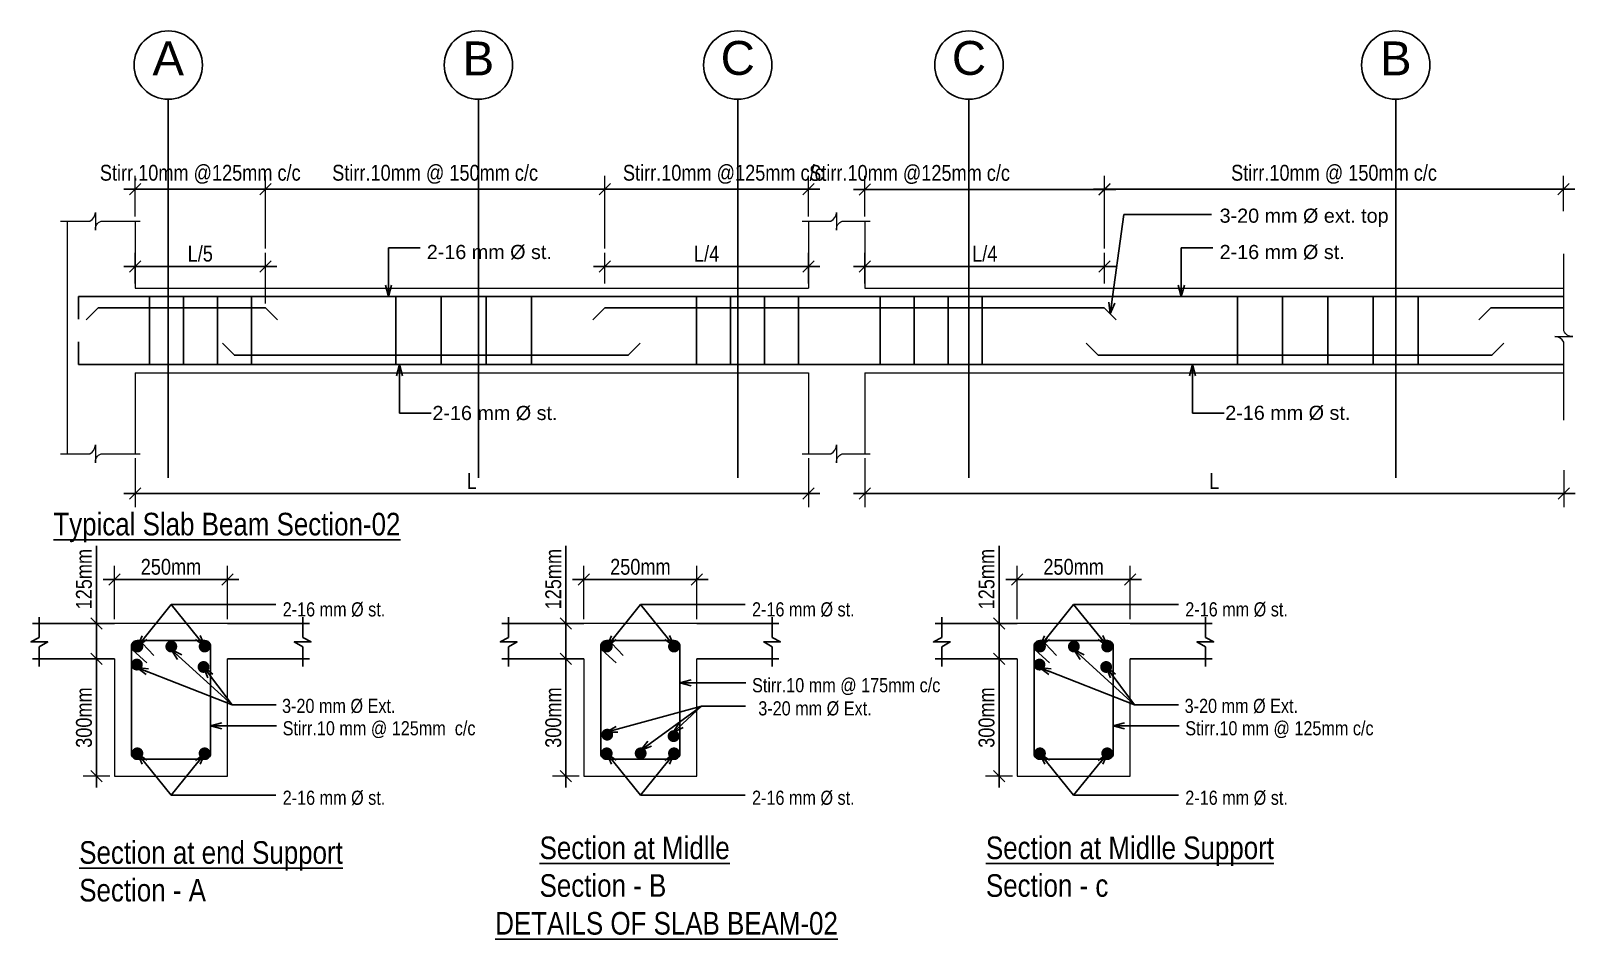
# Model space of a CAD drawing. Header units: inches. Extents: x -4010 to 92088, y -38563 to -1318.
# Drawn here: x 30197 to 30470.1, y -16890.9 to -16730.2 of the extents above; entities that cross this region are included whole.
import ezdxf

# ---------------------------------------------------------------- set-up
doc = ezdxf.new("R2010")
doc.units = ezdxf.units.IN
doc.header["$MEASUREMENT"] = 0
doc.header["$PDMODE"] = 99
for name, color, linetype in [('1-COMON', 23, 'Continuous'), ('Hatch', 3, 'Continuous'), ('Rod', 1, 'Continuous'), ('TEX', 7, 'Continuous')]:
    doc.layers.add(name, color=color, linetype=linetype)
doc.layers.add('DIM', color=7, linetype='Continuous', lineweight=15)
doc.layers.add('LINE', color=8, linetype='Continuous', lineweight=13)
doc.styles.add('R', font='arial.ttf')
doc.styles.get("Standard").update_dxf_attribs({"font": 'ARIALN.TTF'})
doc.styles.add('style0', font='swissel.ttf')
doc.dimstyles.new('_30', dxfattribs={"dimscale": 0.4, "dimtxt": 7, "dimasz": 5, "dimexe": 6, "dimexo": 2, "dimgap": 2, "dimtad": 1, "dimdec": 0, "dimzin": 3, "dimdsep": 46, "dimlunit": 3, "dimtxsty": 'Standard', "dimblk": 'OBLIQUE', "dimcen": 0, "dimdle": 5, "dimclrt": 7, "dimazin": 0, "dimtfac": 0.0375, "dimtdec": 0, "dimtofl": 0, "dimtmove": 0, "dimatfit": 3, "dimldrblk": 'OPEN30', "dimfxl": 6, "dimtvp": 0.8, "dimtolj": 1, "dimtzin": 0, "dimlwe": -1, "dimarcsym": 0})

# ---------------------------------------------------------------- blocks, each defined once
blk = doc.blocks.new('_Oblique')
at = {"color": 0, "linetype": 'ByBlock', "lineweight": -2}
blk.add_line((-0.5, -0.5), (0.5, 0.5), dxfattribs=at)
blk = doc.blocks.new('_Open30')
at = {"color": 0, "linetype": 'ByBlock', "lineweight": -2}
for p, q in [((-1, 0.27), (0, 0)), ((0, 0), (-1, -0.27)), ((0, 0), (-1, 0))]:
    blk.add_line(p, q, dxfattribs=at)
blk = doc.blocks.new('*D459')
at = {"layer": 'Defpoints', "color": 0}
for p in [(30468.03, -16758.24), (30468.03, -16762.94), (30386.89, -16769.51)]:
    blk.add_point(p, dxfattribs=at)
at = {"layer": 'DIM', "color": 0, "lineweight": -2}
blk.add_line((30384.89, -16758.24), (30470.03, -16758.24), dxfattribs=at)
at = {"layer": 'DIM', "color": 0}
for p, q in [((30386.89, -16768.71), (30386.89, -16755.84)), ((30468.03, -16762.14), (30468.03, -16755.84))]:
    blk.add_line(p, q, dxfattribs=at)
at = {"layer": 'DIM', "color": 0, "lineweight": -2, "xscale": 2, "yscale": 2, "zscale": 2, "rotation": 180}
blk.add_blockref('_Oblique', (30386.89, -16758.24), dxfattribs=at)
at = {"layer": 'DIM', "color": 0, "lineweight": -2, "xscale": 2, "yscale": 2, "zscale": 2}
blk.add_blockref('_Oblique', (30468.03, -16758.24), dxfattribs=at)
at = {"layer": 'DIM', "color": 7, "insert": (30427.46, -16755.6), "char_height": 2.8, "attachment_point": 5}
blk.add_mtext('\\A1;Stirr.10mm @ 150mm c/c', dxfattribs=at)
blk = doc.blocks.new('*D460')
at = {"layer": 'Defpoints', "color": 0}
for p in [(30334.49, -16758.24), (30334.49, -16763.89), (30298.49, -16769.51)]:
    blk.add_point(p, dxfattribs=at)
at = {"layer": 'DIM', "color": 0, "lineweight": -2}
blk.add_line((30296.49, -16758.24), (30336.49, -16758.24), dxfattribs=at)
at = {"layer": 'DIM', "color": 0}
for p, q in [((30298.49, -16768.71), (30298.49, -16755.84)), ((30334.49, -16763.09), (30334.49, -16755.84))]:
    blk.add_line(p, q, dxfattribs=at)
at = {"layer": 'DIM', "color": 0, "lineweight": -2, "xscale": 2, "yscale": 2, "zscale": 2, "rotation": 180}
blk.add_blockref('_Oblique', (30298.49, -16758.24), dxfattribs=at)
at = {"layer": 'DIM', "color": 0, "lineweight": -2, "xscale": 2, "yscale": 2, "zscale": 2}
blk.add_blockref('_Oblique', (30334.49, -16758.24), dxfattribs=at)
at = {"layer": 'DIM', "color": 7, "insert": (30319.45, -16755.6), "char_height": 2.8, "attachment_point": 5}
blk.add_mtext('\\A1;Stirr.10mm @125mm c/c', dxfattribs=at)
blk = doc.blocks.new('*D461')
at = {"layer": 'Defpoints', "color": 0}
for p in [(30334.49, -16771.91), (30298.49, -16775.73), (30334.49, -16775.73)]:
    blk.add_point(p, dxfattribs=at)
at = {"layer": 'DIM', "color": 0, "lineweight": -2}
blk.add_line((30296.49, -16771.91), (30336.49, -16771.91), dxfattribs=at)
at = {"layer": 'DIM', "color": 0}
for p, q in [((30298.49, -16774.93), (30298.49, -16769.51)), ((30334.49, -16774.93), (30334.49, -16769.51))]:
    blk.add_line(p, q, dxfattribs=at)
at = {"layer": 'DIM', "color": 0, "lineweight": -2, "xscale": 2, "yscale": 2, "zscale": 2, "rotation": 180}
blk.add_blockref('_Oblique', (30298.49, -16771.91), dxfattribs=at)
at = {"layer": 'DIM', "color": 0, "lineweight": -2, "xscale": 2, "yscale": 2, "zscale": 2}
blk.add_blockref('_Oblique', (30334.49, -16771.91), dxfattribs=at)
at = {"layer": 'DIM', "color": 7, "insert": (30316.49, -16769.66), "char_height": 2.8, "attachment_point": 5}
blk.add_mtext('\\A1;{\\C7;L/4}', dxfattribs=at)
blk = doc.blocks.new('*D462')
at = {"layer": 'Defpoints', "color": 0}
for p in [(30298.49, -16758.24), (30238.46, -16769.51), (30298.49, -16769.51)]:
    blk.add_point(p, dxfattribs=at)
at = {"layer": 'DIM', "color": 0, "lineweight": -2}
blk.add_line((30236.46, -16758.24), (30300.49, -16758.24), dxfattribs=at)
at = {"layer": 'DIM', "color": 0}
for p, q in [((30238.46, -16768.71), (30238.46, -16755.84)), ((30298.49, -16768.71), (30298.49, -16755.84))]:
    blk.add_line(p, q, dxfattribs=at)
at = {"layer": 'DIM', "color": 0, "lineweight": -2, "xscale": 2, "yscale": 2, "zscale": 2, "rotation": 180}
blk.add_blockref('_Oblique', (30238.46, -16758.24), dxfattribs=at)
at = {"layer": 'DIM', "color": 0, "lineweight": -2, "xscale": 2, "yscale": 2, "zscale": 2}
blk.add_blockref('_Oblique', (30298.49, -16758.24), dxfattribs=at)
at = {"layer": 'DIM', "color": 7, "insert": (30268.48, -16755.6), "char_height": 2.8, "attachment_point": 5}
blk.add_mtext('\\A1;Stirr.10mm @ 150mm c/c', dxfattribs=at)
blk = doc.blocks.new('*D463')
at = {"layer": 'Defpoints', "color": 0}
for p in [(30238.46, -16758.24), (30215.41, -16763.89), (30238.46, -16769.51)]:
    blk.add_point(p, dxfattribs=at)
at = {"layer": 'DIM', "color": 0, "lineweight": -2}
blk.add_line((30213.41, -16758.24), (30240.46, -16758.24), dxfattribs=at)
at = {"layer": 'DIM', "color": 0}
for p, q in [((30215.41, -16763.09), (30215.41, -16755.84)), ((30238.46, -16768.71), (30238.46, -16755.84))]:
    blk.add_line(p, q, dxfattribs=at)
at = {"layer": 'DIM', "color": 0, "lineweight": -2, "xscale": 2, "yscale": 2, "zscale": 2, "rotation": 180}
blk.add_blockref('_Oblique', (30215.41, -16758.24), dxfattribs=at)
at = {"layer": 'DIM', "color": 0, "lineweight": -2, "xscale": 2, "yscale": 2, "zscale": 2}
blk.add_blockref('_Oblique', (30238.46, -16758.24), dxfattribs=at)
at = {"layer": 'DIM', "color": 7, "insert": (30226.94, -16755.6), "char_height": 2.8, "attachment_point": 5}
blk.add_mtext('\\A1;Stirr.10mm @125mm c/c', dxfattribs=at)
blk = doc.blocks.new('*D464')
at = {"layer": 'Defpoints', "color": 0}
for p in [(30386.89, -16758.27), (30344.49, -16763.89), (30386.89, -16769.51)]:
    blk.add_point(p, dxfattribs=at)
at = {"layer": 'DIM', "color": 0, "lineweight": -2}
blk.add_line((30342.49, -16758.27), (30388.89, -16758.27), dxfattribs=at)
at = {"layer": 'DIM', "color": 0}
for p, q in [((30344.49, -16763.09), (30344.49, -16755.87)), ((30386.89, -16768.71), (30386.89, -16755.87))]:
    blk.add_line(p, q, dxfattribs=at)
at = {"layer": 'DIM', "color": 0, "lineweight": -2, "xscale": 2, "yscale": 2, "zscale": 2, "rotation": 180}
blk.add_blockref('_Oblique', (30344.49, -16758.27), dxfattribs=at)
at = {"layer": 'DIM', "color": 0, "lineweight": -2, "xscale": 2, "yscale": 2, "zscale": 2}
blk.add_blockref('_Oblique', (30386.89, -16758.27), dxfattribs=at)
at = {"layer": 'DIM', "color": 7, "insert": (30352.39, -16755.63), "char_height": 2.8, "attachment_point": 5}
blk.add_mtext('\\A1;Stirr.10mm @125mm c/c', dxfattribs=at)
blk = doc.blocks.new('*D465')
at = {"layer": 'Defpoints', "color": 0}
for p in [(30386.89, -16771.91), (30344.49, -16775.73), (30386.89, -16775.73)]:
    blk.add_point(p, dxfattribs=at)
at = {"layer": 'DIM', "color": 0, "lineweight": -2}
blk.add_line((30342.49, -16771.91), (30388.89, -16771.91), dxfattribs=at)
at = {"layer": 'DIM', "color": 0}
for p, q in [((30344.49, -16774.93), (30344.49, -16769.51)), ((30386.89, -16774.93), (30386.89, -16769.51))]:
    blk.add_line(p, q, dxfattribs=at)
at = {"layer": 'DIM', "color": 0, "lineweight": -2, "xscale": 2, "yscale": 2, "zscale": 2, "rotation": 180}
blk.add_blockref('_Oblique', (30344.49, -16771.91), dxfattribs=at)
at = {"layer": 'DIM', "color": 0, "lineweight": -2, "xscale": 2, "yscale": 2, "zscale": 2}
blk.add_blockref('_Oblique', (30386.89, -16771.91), dxfattribs=at)
at = {"layer": 'DIM', "color": 7, "insert": (30365.69, -16769.66), "char_height": 2.8, "attachment_point": 5}
blk.add_mtext('\\A1;{\\C7;L/4}', dxfattribs=at)
blk = doc.blocks.new('*D466')
at = {"layer": 'Defpoints', "color": 0}
for p in [(30294.78, -16827.29), (30294.78, -16835.1), (30314.78, -16835.1)]:
    blk.add_point(p, dxfattribs=at)
at = {"layer": 'DIM', "color": 0}
for p, q in [((30294.78, -16834.3), (30294.78, -16824.89)), ((30314.78, -16834.3), (30314.78, -16824.89))]:
    blk.add_line(p, q, dxfattribs=at)
at = {"layer": 'DIM', "color": 0, "lineweight": -2}
blk.add_line((30316.78, -16827.29), (30292.78, -16827.29), dxfattribs=at)
at = {"layer": 'DIM', "color": 0, "lineweight": -2, "xscale": 2, "yscale": 2, "zscale": 2, "rotation": 180}
blk.add_blockref('_Oblique', (30294.78, -16827.29), dxfattribs=at)
at = {"layer": 'DIM', "color": 0, "lineweight": -2, "xscale": 2, "yscale": 2, "zscale": 2}
blk.add_blockref('_Oblique', (30314.78, -16827.29), dxfattribs=at)
at = {"layer": 'DIM', "color": 7, "insert": (30304.78, -16825.06), "char_height": 2.8, "attachment_point": 5}
blk.add_mtext('\\A1;250mm', dxfattribs=at)
blk = doc.blocks.new('*D467')
at = {"layer": 'Defpoints', "color": 0}
for p in [(30211.76, -16827.29), (30211.76, -16835.1), (30231.76, -16835.1)]:
    blk.add_point(p, dxfattribs=at)
at = {"layer": 'DIM', "color": 0}
for p, q in [((30211.76, -16834.3), (30211.76, -16824.89)), ((30231.76, -16834.3), (30231.76, -16824.89))]:
    blk.add_line(p, q, dxfattribs=at)
at = {"layer": 'DIM', "color": 0, "lineweight": -2}
blk.add_line((30233.76, -16827.29), (30209.76, -16827.29), dxfattribs=at)
at = {"layer": 'DIM', "color": 0, "lineweight": -2, "xscale": 2, "yscale": 2, "zscale": 2, "rotation": 180}
blk.add_blockref('_Oblique', (30211.76, -16827.29), dxfattribs=at)
at = {"layer": 'DIM', "color": 0, "lineweight": -2, "xscale": 2, "yscale": 2, "zscale": 2}
blk.add_blockref('_Oblique', (30231.76, -16827.29), dxfattribs=at)
at = {"layer": 'DIM', "color": 7, "insert": (30221.76, -16825.06), "char_height": 2.8, "attachment_point": 5}
blk.add_mtext('\\A1;250mm', dxfattribs=at)
blk = doc.blocks.new('*D468')
at = {"layer": 'Defpoints', "color": 0}
for p in [(30215.41, -16805.05), (30334.49, -16805.05), (30334.49, -16812.07)]:
    blk.add_point(p, dxfattribs=at)
at = {"layer": 'DIM', "color": 0}
for p, q in [((30215.41, -16805.85), (30215.41, -16814.47)), ((30334.49, -16805.85), (30334.49, -16814.47))]:
    blk.add_line(p, q, dxfattribs=at)
at = {"layer": 'DIM', "color": 0, "lineweight": -2}
blk.add_line((30213.41, -16812.07), (30336.49, -16812.07), dxfattribs=at)
at = {"layer": 'DIM', "color": 0, "lineweight": -2, "xscale": 2, "yscale": 2, "zscale": 2, "rotation": 180}
blk.add_blockref('_Oblique', (30215.41, -16812.07), dxfattribs=at)
at = {"layer": 'DIM', "color": 0, "lineweight": -2, "xscale": 2, "yscale": 2, "zscale": 2}
blk.add_blockref('_Oblique', (30334.49, -16812.07), dxfattribs=at)
at = {"layer": 'DIM', "color": 7, "insert": (30274.95, -16809.87), "char_height": 2.8, "attachment_point": 5}
blk.add_mtext('\\A1;{\\C7;L}', dxfattribs=at)
blk = doc.blocks.new('*D469')
at = {"layer": 'Defpoints', "color": 0}
for p in [(30344.49, -16805.05), (30468.1, -16807.17), (30468.1, -16812.07)]:
    blk.add_point(p, dxfattribs=at)
at = {"layer": 'DIM', "color": 0}
for p, q in [((30344.49, -16805.85), (30344.49, -16814.47)), ((30468.1, -16807.97), (30468.1, -16814.47))]:
    blk.add_line(p, q, dxfattribs=at)
at = {"layer": 'DIM', "color": 0, "lineweight": -2}
blk.add_line((30342.49, -16812.07), (30470.1, -16812.07), dxfattribs=at)
at = {"layer": 'DIM', "color": 0, "lineweight": -2, "xscale": 2, "yscale": 2, "zscale": 2, "rotation": 180}
blk.add_blockref('_Oblique', (30344.49, -16812.07), dxfattribs=at)
at = {"layer": 'DIM', "color": 0, "lineweight": -2, "xscale": 2, "yscale": 2, "zscale": 2}
blk.add_blockref('_Oblique', (30468.1, -16812.07), dxfattribs=at)
at = {"layer": 'DIM', "color": 7, "insert": (30406.29, -16809.87), "char_height": 2.8, "attachment_point": 5}
blk.add_mtext('\\A1;{\\C7;L}', dxfattribs=at)
blk = doc.blocks.new('*D470')
at = {"layer": 'Defpoints', "color": 0}
for p in [(30238.46, -16771.91), (30215.41, -16775.73), (30238.46, -16779.23)]:
    blk.add_point(p, dxfattribs=at)
at = {"layer": 'DIM', "color": 0, "lineweight": -2}
blk.add_line((30213.41, -16771.91), (30240.46, -16771.91), dxfattribs=at)
at = {"layer": 'DIM', "color": 0}
for p, q in [((30215.41, -16774.93), (30215.41, -16769.51)), ((30238.46, -16778.43), (30238.46, -16769.51))]:
    blk.add_line(p, q, dxfattribs=at)
at = {"layer": 'DIM', "color": 0, "lineweight": -2, "xscale": 2, "yscale": 2, "zscale": 2, "rotation": 180}
blk.add_blockref('_Oblique', (30215.41, -16771.91), dxfattribs=at)
at = {"layer": 'DIM', "color": 0, "lineweight": -2, "xscale": 2, "yscale": 2, "zscale": 2}
blk.add_blockref('_Oblique', (30238.46, -16771.91), dxfattribs=at)
at = {"layer": 'DIM', "color": 7, "insert": (30226.94, -16769.66), "char_height": 2.8, "attachment_point": 5}
blk.add_mtext('\\A1;{\\C7;L/5}', dxfattribs=at)
blk = doc.blocks.new('*D471')
at = {"layer": 'Defpoints', "color": 0}
for p in [(30208.61, -16841.35), (30211.76, -16841.35), (30211.76, -16862.1)]:
    blk.add_point(p, dxfattribs=at)
at = {"layer": 'DIM', "color": 0, "lineweight": -2}
blk.add_line((30208.61, -16864.1), (30208.61, -16839.35), dxfattribs=at)
at = {"layer": 'DIM', "color": 0}
for p, q in [((30210.96, -16841.35), (30206.21, -16841.35)), ((30210.96, -16862.1), (30206.21, -16862.1))]:
    blk.add_line(p, q, dxfattribs=at)
at = {"layer": 'DIM', "color": 0, "lineweight": -2, "xscale": 2, "yscale": 2, "zscale": 2}
for p, rotation in [((30208.61, -16841.35), 90), ((30208.61, -16862.1), 270)]:
    blk.add_blockref('_Oblique', p, dxfattribs=dict(at, rotation=rotation))
at = {"layer": 'DIM', "color": 7, "insert": (30206.38, -16851.72), "char_height": 2.8, "attachment_point": 5, "rotation": 90}
blk.add_mtext('\\A1;300mm', dxfattribs=at)
blk = doc.blocks.new('*D472')
at = {"layer": 'Defpoints', "color": 0}
for p in [(30208.61, -16835.1), (30211.76, -16835.1), (30211.76, -16841.35)]:
    blk.add_point(p, dxfattribs=at)
at = {"layer": 'DIM', "color": 0, "lineweight": -2}
for p, q in [((30208.61, -16835.1), (30208.61, -16821.35)), ((30208.61, -16843.35), (30208.61, -16835.1))]:
    blk.add_line(p, q, dxfattribs=at)
at = {"layer": 'DIM', "color": 0}
for p, q in [((30210.96, -16835.1), (30206.21, -16835.1)), ((30210.96, -16841.35), (30206.21, -16841.35))]:
    blk.add_line(p, q, dxfattribs=at)
at = {"layer": 'DIM', "color": 0, "lineweight": -2, "xscale": 2, "yscale": 2, "zscale": 2}
for p, rotation in [((30208.61, -16835.1), 90), ((30208.61, -16841.35), 270)]:
    blk.add_blockref('_Oblique', p, dxfattribs=dict(at, rotation=rotation))
at = {"layer": 'DIM', "color": 7, "insert": (30206.38, -16827.23), "char_height": 2.8, "attachment_point": 5, "rotation": 90}
blk.add_mtext('\\A1;125mm', dxfattribs=at)
blk = doc.blocks.new('*D473')
at = {"layer": 'Defpoints', "color": 0}
for p in [(30291.62, -16841.35), (30294.78, -16841.35), (30294.78, -16862.1)]:
    blk.add_point(p, dxfattribs=at)
at = {"layer": 'DIM', "color": 0, "lineweight": -2}
blk.add_line((30291.62, -16864.1), (30291.62, -16839.35), dxfattribs=at)
at = {"layer": 'DIM', "color": 0}
for p, q in [((30293.98, -16841.35), (30289.22, -16841.35)), ((30293.98, -16862.1), (30289.22, -16862.1))]:
    blk.add_line(p, q, dxfattribs=at)
at = {"layer": 'DIM', "color": 0, "lineweight": -2, "xscale": 2, "yscale": 2, "zscale": 2}
for p, rotation in [((30291.62, -16841.35), 90), ((30291.62, -16862.1), 270)]:
    blk.add_blockref('_Oblique', p, dxfattribs=dict(at, rotation=rotation))
at = {"layer": 'DIM', "color": 7, "insert": (30289.39, -16851.72), "char_height": 2.8, "attachment_point": 5, "rotation": 90}
blk.add_mtext('\\A1;300mm', dxfattribs=at)
blk = doc.blocks.new('*D569')
at = {"layer": 'Defpoints', "color": 0}
for p in [(30291.62, -16835.1), (30294.78, -16835.1), (30294.78, -16841.35)]:
    blk.add_point(p, dxfattribs=at)
at = {"layer": 'DIM', "color": 0, "lineweight": -2}
for p, q in [((30291.62, -16835.1), (30291.62, -16821.35)), ((30291.62, -16843.35), (30291.62, -16835.1))]:
    blk.add_line(p, q, dxfattribs=at)
at = {"layer": 'DIM', "color": 0}
for p, q in [((30293.98, -16835.1), (30289.22, -16835.1)), ((30293.98, -16841.35), (30289.22, -16841.35))]:
    blk.add_line(p, q, dxfattribs=at)
at = {"layer": 'DIM', "color": 0, "lineweight": -2, "xscale": 2, "yscale": 2, "zscale": 2}
for p, rotation in [((30291.62, -16835.1), 90), ((30291.62, -16841.35), 270)]:
    blk.add_blockref('_Oblique', p, dxfattribs=dict(at, rotation=rotation))
at = {"layer": 'DIM', "color": 7, "insert": (30289.39, -16827.23), "char_height": 2.8, "attachment_point": 5, "rotation": 90}
blk.add_mtext('\\A1;125mm', dxfattribs=at)
blk = doc.blocks.new('*D474')
at = {"layer": 'Defpoints', "color": 0}
for p in [(30371.4, -16827.29), (30371.4, -16835.1), (30391.4, -16835.1)]:
    blk.add_point(p, dxfattribs=at)
at = {"layer": 'DIM', "color": 0}
for p, q in [((30371.4, -16834.3), (30371.4, -16824.89)), ((30391.4, -16834.3), (30391.4, -16824.89))]:
    blk.add_line(p, q, dxfattribs=at)
at = {"layer": 'DIM', "color": 0, "lineweight": -2}
blk.add_line((30393.4, -16827.29), (30369.4, -16827.29), dxfattribs=at)
at = {"layer": 'DIM', "color": 0, "lineweight": -2, "xscale": 2, "yscale": 2, "zscale": 2, "rotation": 180}
blk.add_blockref('_Oblique', (30371.4, -16827.29), dxfattribs=at)
at = {"layer": 'DIM', "color": 0, "lineweight": -2, "xscale": 2, "yscale": 2, "zscale": 2}
blk.add_blockref('_Oblique', (30391.4, -16827.29), dxfattribs=at)
at = {"layer": 'DIM', "color": 7, "insert": (30381.4, -16825.06), "char_height": 2.8, "attachment_point": 5}
blk.add_mtext('\\A1;250mm', dxfattribs=at)
blk = doc.blocks.new('*D475')
at = {"layer": 'Defpoints', "color": 0}
for p in [(30368.24, -16841.35), (30371.4, -16841.35), (30371.4, -16862.1)]:
    blk.add_point(p, dxfattribs=at)
at = {"layer": 'DIM', "color": 0, "lineweight": -2}
blk.add_line((30368.24, -16864.1), (30368.24, -16839.35), dxfattribs=at)
at = {"layer": 'DIM', "color": 0}
for p, q in [((30370.6, -16841.35), (30365.84, -16841.35)), ((30370.6, -16862.1), (30365.84, -16862.1))]:
    blk.add_line(p, q, dxfattribs=at)
at = {"layer": 'DIM', "color": 0, "lineweight": -2, "xscale": 2, "yscale": 2, "zscale": 2}
for p, rotation in [((30368.24, -16841.35), 90), ((30368.24, -16862.1), 270)]:
    blk.add_blockref('_Oblique', p, dxfattribs=dict(at, rotation=rotation))
at = {"layer": 'DIM', "color": 7, "insert": (30366.01, -16851.72), "char_height": 2.8, "attachment_point": 5, "rotation": 90}
blk.add_mtext('\\A1;300mm', dxfattribs=at)
blk = doc.blocks.new('*D570')
at = {"layer": 'Defpoints', "color": 0}
for p in [(30368.24, -16835.1), (30371.4, -16835.1), (30371.4, -16841.35)]:
    blk.add_point(p, dxfattribs=at)
at = {"layer": 'DIM', "color": 0, "lineweight": -2}
for p, q in [((30368.24, -16835.1), (30368.24, -16821.35)), ((30368.24, -16843.35), (30368.24, -16835.1))]:
    blk.add_line(p, q, dxfattribs=at)
at = {"layer": 'DIM', "color": 0}
for p, q in [((30370.6, -16835.1), (30365.84, -16835.1)), ((30370.6, -16841.35), (30365.84, -16841.35))]:
    blk.add_line(p, q, dxfattribs=at)
at = {"layer": 'DIM', "color": 0, "lineweight": -2, "xscale": 2, "yscale": 2, "zscale": 2}
for p, rotation in [((30368.24, -16835.1), 90), ((30368.24, -16841.35), 270)]:
    blk.add_blockref('_Oblique', p, dxfattribs=dict(at, rotation=rotation))
at = {"layer": 'DIM', "color": 7, "insert": (30366.01, -16827.23), "char_height": 2.8, "attachment_point": 5, "rotation": 90}
blk.add_mtext('\\A1;125mm', dxfattribs=at)

msp = doc.modelspace()

# ---------------------------------------------------------------- linework, layer by layer
at = {"layer": '1-COMON'}
for p, q in [((30196.983, -16838.341), (30198.446, -16837.525)), ((30211.764, -16835.1), (30197.276, -16835.1)), ((30231.764, -16835.1), (30246.252, -16835.1)), ((30246.545, -16838.341), (30245.082, -16837.525)), ((30279.995, -16838.341), (30281.458, -16837.525)), ((30294.776, -16835.1), (30280.288, -16835.1)), ((30314.776, -16835.1), (30329.264, -16835.1)), ((30329.558, -16838.341), (30328.094, -16837.525)), ((30356.617, -16838.341), (30358.081, -16837.525)), ((30371.399, -16835.1), (30356.911, -16835.1)), ((30391.399, -16835.1), (30405.886, -16835.1)), ((30406.18, -16838.341), (30404.717, -16837.525)), ((30199.953, -16838.341), (30196.983, -16838.341)), ((30199.953, -16838.341), (30198.446, -16839.208)), ((30199.953, -16838.341), (30198.446, -16839.208)), ((30243.575, -16838.341), (30246.545, -16838.341)), ((30243.575, -16838.341), (30245.082, -16839.208)), ((30282.965, -16838.341), (30279.995, -16838.341)), ((30282.965, -16838.341), (30281.458, -16839.208)), ((30326.588, -16838.341), (30329.558, -16838.341)), ((30326.588, -16838.341), (30328.094, -16839.208)), ((30359.587, -16838.341), (30356.617, -16838.341)), ((30359.587, -16838.341), (30358.081, -16839.208)), ((30403.21, -16838.341), (30406.18, -16838.341)), ((30403.21, -16838.341), (30404.717, -16839.208)), ((30211.764, -16841.35), (30197.276, -16841.35)), ((30231.764, -16841.35), (30246.252, -16841.35)), ((30294.776, -16841.35), (30280.288, -16841.35)), ((30314.776, -16841.35), (30329.264, -16841.35)), ((30371.399, -16841.35), (30356.911, -16841.35)), ((30391.399, -16841.35), (30405.886, -16841.35))]:
    msp.add_line(p, q, dxfattribs=at)
for points in [[(30198.446, -16833.971), (30198.446, -16837.525), (30196.983, -16838.341), (30199.953, -16838.341), (30198.446, -16839.208), (30198.446, -16842.71)], [(30245.082, -16833.971), (30245.082, -16837.525), (30246.545, -16838.341), (30243.575, -16838.341), (30245.082, -16839.208), (30245.082, -16842.71)], [(30281.458, -16833.971), (30281.458, -16837.525), (30279.995, -16838.341), (30282.965, -16838.341), (30281.458, -16839.208), (30281.458, -16842.71)], [(30328.094, -16833.971), (30328.094, -16837.525), (30329.558, -16838.341), (30326.588, -16838.341), (30328.094, -16839.208), (30328.094, -16842.71)], [(30358.081, -16833.971), (30358.081, -16837.525), (30356.617, -16838.341), (30359.587, -16838.341), (30358.081, -16839.208), (30358.081, -16842.71)], [(30404.717, -16833.971), (30404.717, -16837.525), (30406.18, -16838.341), (30403.21, -16838.341), (30404.717, -16839.208), (30404.717, -16842.71)]]:
    msp.add_lwpolyline(points, dxfattribs=at)
at = {"layer": 'Hatch'}
for p, q in [((30221.273, -16809.298), (30221.273, -16742.317)), ((30276.127, -16809.298), (30276.127, -16742.317)), ((30322.005, -16809.298), (30322.005, -16742.317)), ((30362.896, -16809.298), (30362.896, -16742.317)), ((30438.378, -16809.298), (30438.378, -16742.317))]:
    msp.add_line(p, q, dxfattribs=at)
for centre in [(30221.273, -16736.266), (30276.127, -16736.266), (30322.005, -16736.266), (30362.896, -16736.266), (30438.378, -16736.266)]:
    msp.add_circle(centre, 6.051, dxfattribs=at)
at = {"layer": 'LINE'}
for p, q in [((30203.413, -16763.894), (30203.413, -16805.051)), ((30215.413, -16763.894), (30215.413, -16775.726)), ((30334.49, -16763.894), (30334.49, -16775.726)), ((30334.49, -16763.894), (30334.49, -16775.726)), ((30344.49, -16763.894), (30344.49, -16775.726)), ((30215.413, -16775.726), (30334.49, -16775.726)), ((30344.49, -16775.726), (30468.099, -16775.726)), ((30215.413, -16790.726), (30215.413, -16805.051)), ((30215.413, -16790.726), (30334.49, -16790.726)), ((30334.49, -16790.726), (30334.49, -16805.051)), ((30334.49, -16790.726), (30334.49, -16805.051)), ((30344.49, -16790.726), (30344.49, -16805.051)), ((30344.49, -16790.726), (30468.099, -16790.726))]:
    msp.add_line(p, q, dxfattribs=at)
for points in [[(30202.248, -16763.894), (30207.413, -16763.894, 0.2516591), (30208.413, -16762.326), (30208.413, -16765.462, -0.3614804), (30209.413, -16763.894), (30216.32, -16763.894)], [(30333.372, -16763.894), (30338.486, -16763.894, 0.2516591), (30339.486, -16762.326), (30339.486, -16765.462, -0.3614804), (30340.486, -16763.894), (30345.395, -16763.894)], [(30468.099, -16799.069), (30468.099, -16785.267, 0.2516591), (30466.53, -16784.267), (30469.667, -16784.267, -0.3614804), (30468.099, -16783.267), (30468.099, -16769.684)], [(30202.248, -16805.051), (30207.413, -16805.051, 0.2516591), (30208.413, -16803.483), (30208.413, -16806.62, -0.3614804), (30209.413, -16805.051), (30216.32, -16805.051)], [(30333.372, -16805.051), (30338.486, -16805.051, 0.2516591), (30339.486, -16803.483), (30339.486, -16806.62, -0.3614804), (30340.486, -16805.051), (30345.395, -16805.051)]]:
    msp.add_lwpolyline(points, format="xyb", dxfattribs=at)
for points in [[(30231.764, -16835.1), (30211.764, -16835.1)], [(30314.776, -16835.1), (30294.776, -16835.1)], [(30391.399, -16835.1), (30371.399, -16835.1)], [(30211.764, -16841.35), (30211.764, -16862.1), (30231.764, -16862.1), (30231.764, -16841.35)], [(30294.776, -16841.35), (30294.776, -16862.1), (30314.776, -16862.1), (30314.776, -16841.35)], [(30371.399, -16841.35), (30371.399, -16862.1), (30391.399, -16862.1), (30391.399, -16841.35)]]:
    msp.add_lwpolyline(points, dxfattribs=at)
at = {"layer": 'Rod'}
for p, q in [((30205.413, -16777.226), (30205.413, -16781.226)), ((30205.413, -16781.226), (30205.413, -16777.226)), ((30205.413, -16777.226), (30468.099, -16777.226)), ((30217.98, -16777.226), (30217.98, -16789.226)), ((30223.98, -16777.226), (30223.98, -16789.226)), ((30229.98, -16777.226), (30229.98, -16789.226)), ((30235.98, -16777.226), (30235.98, -16789.226)), ((30261.521, -16777.226), (30261.521, -16789.226)), ((30269.521, -16777.226), (30269.521, -16789.226)), ((30277.521, -16777.226), (30277.521, -16789.226)), ((30285.521, -16777.226), (30285.521, -16789.226)), ((30314.729, -16777.226), (30314.729, -16789.226)), ((30320.729, -16777.226), (30320.729, -16789.226)), ((30326.729, -16777.226), (30326.729, -16789.226)), ((30332.729, -16777.226), (30332.729, -16789.226)), ((30347.206, -16777.226), (30347.206, -16789.226)), ((30353.206, -16777.226), (30353.206, -16789.226)), ((30359.206, -16777.226), (30359.206, -16789.226)), ((30365.206, -16777.226), (30365.206, -16789.226)), ((30410.367, -16777.226), (30410.367, -16789.226)), ((30418.367, -16777.226), (30418.367, -16789.226)), ((30426.367, -16777.226), (30426.367, -16789.226)), ((30434.367, -16777.226), (30434.367, -16789.226)), ((30442.367, -16777.226), (30442.367, -16789.226)), ((30205.413, -16789.226), (30205.413, -16785.226)), ((30205.413, -16789.226), (30205.413, -16785.226)), ((30205.413, -16789.226), (30468.099, -16789.226))]:
    msp.add_line(p, q, dxfattribs=at)
for points in [[(30240.582, -16781.348), (30238.46, -16779.226), (30208.893, -16779.226), (30206.772, -16781.348)], [(30388.955, -16781.348), (30386.834, -16779.226), (30298.49, -16779.226), (30296.368, -16781.348)], [(30468.099, -16779.226), (30455.174, -16779.226), (30453.052, -16781.348)], [(30304.75, -16785.501), (30302.628, -16787.623), (30232.987, -16787.623), (30230.866, -16785.501)], [(30383.626, -16785.501), (30385.747, -16787.623), (30455.388, -16787.623), (30457.509, -16785.501)], [(30468.099, -16789.226), (30368.49, -16789.226)]]:
    msp.add_lwpolyline(points, dxfattribs=at)
for points in [[(30215.764, -16859.1), (30227.764, -16859.1, 0.4142136), (30228.764, -16858.1), (30228.764, -16839.1, 0.4142136), (30227.764, -16838.1), (30215.764, -16838.1, 0.4142136), (30214.764, -16839.1), (30214.764, -16858.1, 0.4142136)], [(30298.776, -16859.1), (30310.776, -16859.1, 0.4142136), (30311.776, -16858.1), (30311.776, -16839.1, 0.4142136), (30310.776, -16838.1), (30298.776, -16838.1, 0.4142136), (30297.776, -16839.1), (30297.776, -16858.1, 0.4142136)], [(30375.399, -16859.1), (30387.399, -16859.1, 0.4142136), (30388.399, -16858.1), (30388.399, -16839.1, 0.4142136), (30387.399, -16838.1), (30375.399, -16838.1, 0.4142136), (30374.399, -16839.1), (30374.399, -16858.1, 0.4142136)]]:
    msp.add_lwpolyline(points, format="xyb", close=True, dxfattribs=at)
at = {"layer": 'Rod', "const_width": 1.05}
for points in [[(30215.29, -16839.15, -1), (30216.34, -16839.15, -1)], [(30221.29, -16839.15, -1), (30222.34, -16839.15, -1)], [(30228.238, -16839.15, 1), (30227.188, -16839.15, 1)], [(30298.303, -16839.15, -1), (30299.353, -16839.15, -1)], [(30311.25, -16839.15, 1), (30310.2, -16839.15, 1)], [(30374.925, -16839.15, -1), (30375.975, -16839.15, -1)], [(30380.925, -16839.15, -1), (30381.975, -16839.15, -1)], [(30387.872, -16839.15, 1), (30386.822, -16839.15, 1)], [(30215.2, -16842.345, -1), (30216.25, -16842.345, -1)], [(30226.996, -16842.768, -1), (30228.046, -16842.768, -1)], [(30374.834, -16842.345, -1), (30375.884, -16842.345, -1)], [(30386.63, -16842.768, -1), (30387.68, -16842.768, -1)], [(30298.39, -16854.748, 1), (30299.44, -16854.748, 1)], [(30310.13, -16855.009, 1), (30311.18, -16855.009, 1)], [(30215.29, -16858.049, 1), (30216.34, -16858.049, 1)], [(30228.238, -16858.049, -1), (30227.188, -16858.049, -1)], [(30298.303, -16858.049, 1), (30299.353, -16858.049, 1)], [(30304.303, -16858.049, 1), (30305.353, -16858.049, 1)], [(30311.25, -16858.049, -1), (30310.2, -16858.049, -1)], [(30374.925, -16858.049, 1), (30375.975, -16858.049, 1)], [(30387.872, -16858.049, -1), (30386.822, -16858.049, -1)]]:
    msp.add_lwpolyline(points, format="xyb", close=True, dxfattribs=at)
at = {"layer": 'Rod'}
for points in [[(30214.894, -16838.691, 0.2624441), (30214.949, -16839.764), (30217.48, -16842.018)], [(30215.786, -16838.1, -0.3032581), (30216.709, -16838.604), (30218.713, -16840.715)], [(30297.907, -16838.691, 0.2624441), (30297.961, -16839.764), (30300.492, -16842.018)], [(30298.798, -16838.1, -0.3032581), (30299.722, -16838.604), (30301.725, -16840.715)], [(30374.529, -16838.691, 0.2624441), (30374.584, -16839.764), (30377.114, -16842.018)], [(30375.42, -16838.1, -0.3032581), (30376.344, -16838.604), (30378.347, -16840.715)]]:
    msp.add_lwpolyline(points, format="xyb", dxfattribs=at)

# ---------------------------------------------------------------- texts
at = {"layer": 'TEX'}
for s, insert, char_height, attachment_point, style in [('A', (30221.273, -16738.089), 6, 8, 'R'), ('B', (30276.127, -16738.089), 6, 8, 'R'), ('C', (30322.005, -16738.089), 6, 8, 'R'), ('C', (30362.896, -16738.089), 6, 8, 'R'), ('B', (30438.378, -16738.089), 6, 8, 'R'), ('3-20 mm %%C ext. top', (30407.223, -16764.92), 2.5, 7, 'style0'), ('2-16 mm %%C st.', (30267.003, -16770.682), 2.5, 7, 'style0'), ('2-16 mm %%C st.', (30407.223, -16770.682), 2.5, 7, 'style0'), ('2-16 mm %%C st.', (30268.001, -16799.168), 2.5, 7, 'style0'), ('2-16 mm %%C st.', (30408.222, -16799.137), 2.5, 7, 'style0'), ('{\\fArial Narrow|b0|i0|c0|p34;2-16 mm %%C st.}', (30241.518, -16833.915), 2.5, 7, 'style0'), ('{\\fArial Narrow|b0|i0|c0|p34;2-16 mm %%C st.}', (30324.53, -16833.915), 2.5, 7, 'style0'), ('{\\fArial Narrow|b0|i0|c0|p34;2-16 mm %%C st.}', (30401.152, -16833.915), 2.5, 7, 'style0'), ('{\\fArial Narrow|b0|i0|c0|p34;Stirr.10 mm @ 175mm c/c}', (30324.53, -16847.745), 2.5, 7, 'style0'), ('{\\fArial Narrow|b0|i0|c0|p34;3-20 mm %%C Ext.}', (30241.407, -16850.998), 2.5, 7, 'style0'), ('{\\fArial Narrow|b0|i0|c0|p34;3-20 mm %%C Ext.}', (30401.042, -16850.998), 2.5, 7, 'style0'), ('{\\fArial Narrow|b0|i0|c0|p34;3-20 mm %%C Ext.}', (30325.63, -16851.433), 2.5, 7, 'style0'), ('{\\fArial Narrow|b0|i0|c0|p34;Stirr.10 mm @ 125mm  c/c}', (30241.518, -16855.363), 2.5, 7, 'style0'), ('{\\fArial Narrow|b0|i0|c0|p34;Stirr.10 mm @ 125mm c/c}', (30401.152, -16855.363), 2.5, 7, 'style0'), ('{\\fArial Narrow|b0|i0|c0|p34;2-16 mm %%C st.}', (30241.518, -16867.249), 2.5, 7, 'style0'), ('{\\fArial Narrow|b0|i0|c0|p34;2-16 mm %%C st.}', (30324.53, -16867.249), 2.5, 7, 'style0'), ('{\\fArial Narrow|b0|i0|c0|p34;2-16 mm %%C st.}', (30401.152, -16867.249), 2.5, 7, 'style0')]:
    msp.add_mtext(s, dxfattribs=dict(at, insert=insert, char_height=char_height, attachment_point=attachment_point, style=style))
at = {"layer": 'TEX', "char_height": 3.9998, "attachment_point": 1}
for s, insert in [('{\\LTypical Slab Beam Section-02 }', (30200.963, -16815.488)), ('{\\LSection at Midlle\\P}Section - B', (30286.954, -16872.766)), ('{\\LSection at Midlle} {\\LSupport\\P\\fArial Narrow|b0|i0|c0|p34;\\lSection - }c', (30365.896, -16872.766)), ('{\\LSection at end Support \\P}Section - A', (30205.537, -16873.59)), ('{\\LDETAILS OF SLAB BEAM-02}', (30279.11, -16886.123))]:
    msp.add_mtext(s, dxfattribs=dict(at, insert=insert))

# ---------------------------------------------------------------- dimensions: what is measured, and where the dimension line sits
at = {"layer": 'DIM'}
for base, p1, p2, angle, text, picture, middle in [((30298.49, -16758.236), (30238.46, -16769.505), (30298.49, -16769.51), 180, 'Stirr.10mm @ 150mm c/c', '*D462', (30268.475, -16755.6)), ((30468.03, -16758.236), (30386.887, -16769.51), (30468.03, -16762.941), 180, 'Stirr.10mm @ 150mm c/c', '*D459', (30427.459, -16755.6)), ((30208.608, -16835.1), (30211.764, -16841.35), (30211.764, -16835.1), 90, '125mm', '*D472', (30206.378, -16827.227)), ((30291.62, -16835.1), (30294.776, -16841.35), (30294.776, -16835.1), 90, '125mm', '*D569', (30289.391, -16827.227)), ((30368.243, -16835.1), (30371.399, -16841.35), (30371.399, -16835.1), 90, '125mm', '*D570', (30366.013, -16827.227)), ((30208.608, -16841.35), (30211.764, -16862.1), (30211.764, -16841.35), 90, '300mm', '*D471', (30206.378, -16851.725)), ((30291.62, -16841.35), (30294.776, -16862.1), (30294.776, -16841.35), 90, '300mm', '*D473', (30289.391, -16851.725)), ((30368.243, -16841.35), (30371.399, -16862.1), (30371.399, -16841.35), 90, '300mm', '*D475', (30366.013, -16851.725))]:
    dim = msp.add_linear_dim(base=base, p1=p1, p2=p2, angle=angle, text=text, dimstyle='_30', dxfattribs=at)
    dim.commit()
    dim.dimension.update_dxf_attribs({"geometry": picture, "text_midpoint": middle})
for base, p1, p2, picture, middle in [((30238.46, -16758.236), (30215.413, -16763.894), (30238.46, -16769.505), '*D463', (30226.937, -16758.236)), ((30334.49, -16758.236), (30298.49, -16769.51), (30334.49, -16763.894), '*D460', (30319.454, -16758.236)), ((30386.887, -16758.267), (30344.49, -16763.894), (30386.887, -16769.51), '*D464', (30352.387, -16758.267))]:
    dim = msp.add_linear_dim(base=base, p1=p1, p2=p2, angle=180, text='Stirr.10mm @125mm c/c', dimstyle='_30', dxfattribs=at)
    dim.commit()
    dim.dimension.update_dxf_attribs({"geometry": picture, "text_midpoint": middle, "dimtype": 160})
for base, p1, p2, text, picture, middle in [((30238.46, -16771.905), (30215.413, -16775.726), (30238.46, -16779.226), '{\\C7;L/5}', '*D470', (30226.937, -16769.657)), ((30334.49, -16771.91), (30298.49, -16775.726), (30334.49, -16775.726), '{\\C7;L/4}', '*D461', (30316.49, -16769.663)), ((30386.887, -16771.91), (30344.49, -16775.726), (30386.887, -16775.726), '{\\C7;L/4}', '*D465', (30365.688, -16769.663)), ((30334.49, -16812.072), (30215.413, -16805.051), (30334.49, -16805.051), '{\\C7;L}', '*D468', (30274.951, -16809.872)), ((30468.099, -16812.072), (30344.49, -16805.051), (30468.099, -16807.17), '{\\C7;L}', '*D469', (30406.294, -16809.872)), ((30211.764, -16827.294), (30231.764, -16835.1), (30211.764, -16835.1), '250mm', '*D467', (30221.764, -16825.064)), ((30294.776, -16827.294), (30314.776, -16835.1), (30294.776, -16835.1), '250mm', '*D466', (30304.776, -16825.064)), ((30371.399, -16827.294), (30391.399, -16835.1), (30371.399, -16835.1), '250mm', '*D474', (30381.399, -16825.064))]:
    dim = msp.add_linear_dim(base=base, p1=p1, p2=p2, text=text, dimstyle='_30', dxfattribs=at)
    dim.commit()
    dim.dimension.update_dxf_attribs({"geometry": picture, "text_midpoint": middle})

# ---------------------------------------------------------------- leaders
for points in [[(30387.895, -16780.287), (30390.26, -16762.685), (30405.783, -16762.685)], [(30260.227, -16777.226), (30260.227, -16768.592), (30265.82, -16768.592)], [(30400.447, -16777.226), (30400.447, -16768.592), (30406.04, -16768.592)], [(30262.196, -16789.226), (30262.196, -16797.86), (30267.789, -16797.86)], [(30402.417, -16789.226), (30402.417, -16797.86), (30408.01, -16797.86)], [(30215.815, -16839.15), (30221.764, -16831.741)], [(30227.764, -16839.1), (30221.764, -16831.741), (30240.296, -16831.741)], [(30298.828, -16839.15), (30304.776, -16831.741)], [(30310.776, -16839.1), (30304.776, -16831.741), (30323.308, -16831.741)], [(30375.45, -16839.15), (30381.399, -16831.741)], [(30387.399, -16839.1), (30381.399, -16831.741), (30399.93, -16831.741)], [(30221.815, -16839.675), (30232.559, -16849.456)], [(30381.45, -16839.675), (30392.193, -16849.456)], [(30215.725, -16842.87), (30232.559, -16849.456)], [(30227.521, -16842.768), (30232.559, -16849.456), (30240.341, -16849.456)], [(30375.359, -16842.87), (30392.193, -16849.456)], [(30387.155, -16842.768), (30392.193, -16849.456), (30399.976, -16849.456)], [(30311.776, -16845.571), (30323.42, -16845.571)], [(30298.737, -16854.33), (30315.571, -16849.694)], [(30304.828, -16857.524), (30315.571, -16849.694)], [(30310.533, -16854.432), (30315.571, -16849.694), (30323.353, -16849.694)], [(30228.764, -16853.19), (30240.408, -16853.19)], [(30388.399, -16853.19), (30400.042, -16853.19)], [(30215.815, -16858.049), (30221.764, -16865.445)], [(30227.764, -16858.1), (30221.764, -16865.445), (30240.296, -16865.445)], [(30298.828, -16858.049), (30304.776, -16865.445)], [(30310.776, -16858.1), (30304.776, -16865.445), (30323.308, -16865.445)], [(30375.45, -16858.049), (30381.399, -16865.445)], [(30387.399, -16858.1), (30381.399, -16865.445), (30399.93, -16865.445)]]:
    msp.add_leader(points, dimstyle='_30', dxfattribs=at)

doc.saveas('drawing.dxf')
